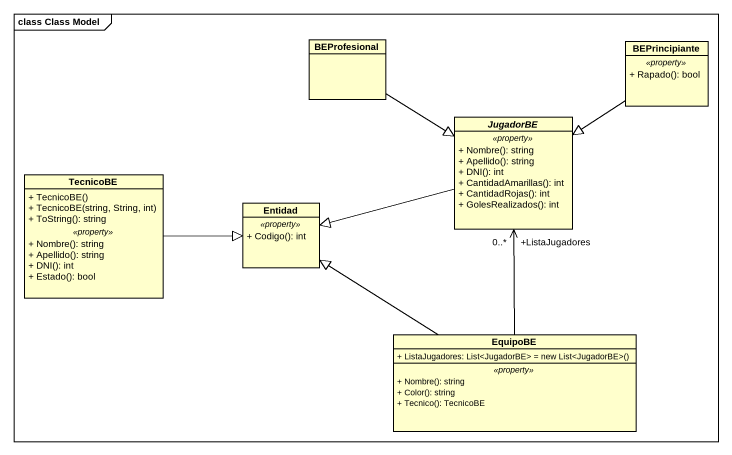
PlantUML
@startuml
mainframe class Class Model
hide circle
hide empty members
skinparam classAttributeIconSize 0
class BEProfesional
class BEPrincipiante {
  .. <<property>> ..
  + Rapado(): bool
}
abstract class JugadorBE {
  .. <<property>> ..
  + Nombre(): string
  + Apellido(): string
  + DNI(): int
  + CantidadAmarillas(): int
  + CantidadRojas(): int
  + GolesRealizados(): int
}
class TecnicoBE {
  + TecnicoBE()
  + TecnicoBE(string, String, int)
  + ToString(): string
  .. <<property>> ..
  + Nombre(): string
  + Apellido(): string
  + DNI(): int
  + Estado(): bool
}
class Entidad {
  .. <<property>> ..
  + Codigo(): int
}
class EquipoBE {
  {field} + ListaJugadores: List<JugadorBE> = new List<JugadorBE>()
  .. <<property>> ..
  + Nombre(): string
  + Color(): string
  + Tecnico(): TecnicoBE
}
BEProfesional --|> JugadorBE
BEPrincipiante --|> JugadorBE
JugadorBE -left-|> Entidad
TecnicoBE -right-|> Entidad
EquipoBE -up-> "+ListaJugadores\n0..*" JugadorBE
EquipoBE -up-|> Entidad
@enduml
